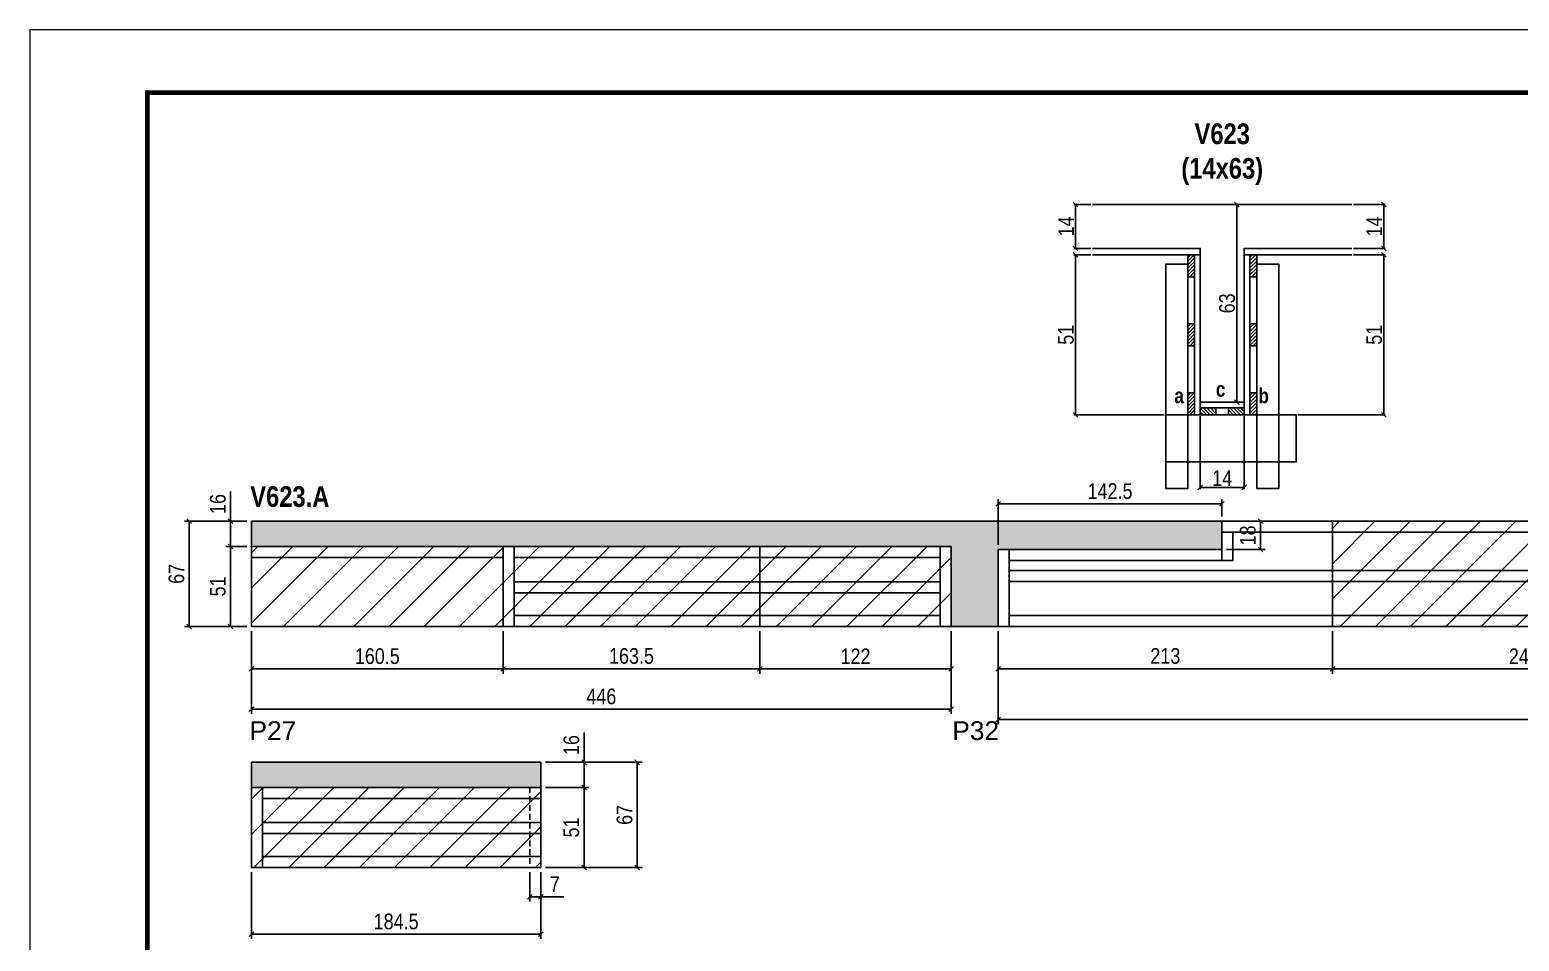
# Model space of a CAD drawing. Extents: x 3309 to 9563, y -2522 to 14608.
# Drawn here: x 6493 to 7442, y 11730 to 12311 of the extents above; entities that cross this region are included whole.
import ezdxf

# ---------------------------------------------------------------- set-up
doc = ezdxf.new("R2010")
doc.units = 0
doc.linetypes.add('DASHED', pattern=[0.75, 0.5, -0.25])
doc.linetypes.add('HIDDEN', pattern=[0.375, 0.25, -0.125])
for name, color, linetype in [('5', 5, 'Continuous'), ('COTA', 241, 'Continuous'), ('detalhes', 4, 'Continuous'), ('NOMENCLATURA', 7, 'Continuous'), ('Painéis', 200, 'Continuous'), ('SARR_2.2x7', 40, 'Continuous'), ('SARR_3.5x7', 81, 'Continuous')]:
    doc.layers.add(name, color=color, linetype=linetype)
for name, color, linetype, lineweight in [('CONCRETO', 251, 'Continuous', 25), ('Folhas', 255, 'Continuous', 9), ('Hachura', 251, 'Continuous', 9), ('SARRAFO DE PRESSAO', 251, 'DASHED', 9)]:
    doc.layers.add(name, color=color, linetype=linetype, lineweight=lineweight)
doc.styles.add('COTA TECNICA', font='techl___.ttf', dxfattribs={"height": 10})
doc.styles.add('COTA TECNICA 2X', font='techl___.ttf', dxfattribs={"height": 10})
doc.styles.get("Standard").update_dxf_attribs({"font": 'arial.ttf'})
doc.styles.add('TECNICA', font='techb___.ttf', dxfattribs={"height": 10})
doc.dimstyles.new('PAINEL', dxfattribs={"dimtxt": 10, "dimasz": 3, "dimexe": 3, "dimexo": 3, "dimgap": 3, "dimtad": 1, "dimdec": 1, "dimzin": 12, "dimdsep": 46, "dimtxsty": 'COTA TECNICA', "dimblk1": 'OBLIQUE', "dimblk2": 'OBLIQUE', "dimsah": 1, "dimcen": 0.9, "dimclrd": 4, "dimclre": 4, "dimclrt": 240, "dimadec": 1, "dimazin": 3, "dimtfac": 1, "dimtdec": 1, "dimtmove": 0, "dimatfit": 3, "dimfxl": 1, "dimtolj": 1, "dimtzin": 12, "dimarcsym": 0})
doc.dimstyles.new('SECAO', dxfattribs={"dimscale": 0.333333, "dimtxt": 5, "dimasz": 9, "dimexe": 3, "dimexo": 3, "dimgap": 3, "dimtad": 1, "dimdec": 1, "dimlfac": 0.5, "dimzin": 12, "dimdsep": 46, "dimtxsty": 'COTA TECNICA 2X', "dimblk1": 'OBLIQUE', "dimblk2": 'OBLIQUE', "dimsah": 1, "dimcen": 0.9, "dimclrd": 4, "dimclre": 4, "dimclrt": 240, "dimadec": 1, "dimazin": 3, "dimtfac": 1, "dimtdec": 1, "dimtmove": 0, "dimatfit": 3, "dimfxl": 1, "dimtolj": 1, "dimtzin": 12, "dimarcsym": 0})
pattern_1 = [(45, (-116281.3005, -21112.2104), (-1.122532015, 1.122532015), [])]

# ---------------------------------------------------------------- blocks, each defined once
blk = doc.blocks.new('9999999999')
at = {"layer": 'Folhas'}
blk.add_lwpolyline([(98138.98, 34190.21), (99623.98, 34190.21), (99623.98, 35240.21), (98138.98, 35240.21)], close=True, dxfattribs=at)
at = {"layer": 'Folhas', "color": 30, "const_width": 3}
blk.add_lwpolyline([(98213.98, 34230.21), (99583.98, 34230.21), (99583.98, 35200.21), (98213.98, 35200.21)], close=True, dxfattribs=at)
blk = doc.blocks.new('_Oblique')
at = {"color": 0, "linetype": 'ByBlock', "lineweight": -2}
blk.add_line((-0.5, -0.5), (0.5, 0.5), dxfattribs=at)
blk = doc.blocks.new('*D221')
at = {"layer": 'COTA', "color": 4, "lineweight": -2, "transparency": 16777216}
for p, q in [((7169.17, 12167.33), (7158.38, 12167.33)), ((7159.38, 12167.33), (7159.38, 12065.33)), ((7215.87, 12065.33), (7158.38, 12065.33))]:
    blk.add_line(p, q, dxfattribs=at)
at = {"layer": 'Defpoints', "color": 0, "transparency": 16777216}
for p in [(7170.17, 12167.33), (7159.38, 12065.33), (7216.87, 12065.33, 0)]:
    blk.add_point(p, dxfattribs=at)
at = {"layer": 'COTA', "color": 4, "lineweight": -2, "transparency": 16777216, "xscale": 3, "yscale": 3, "zscale": 3}
for p, rotation in [((7159.38, 12167.33), 90), ((7159.38, 12065.33), 270)]:
    blk.add_blockref('_Oblique', p, dxfattribs=dict(at, rotation=rotation))
at = {"layer": 'COTA', "color": 240, "transparency": 16777216, "insert": (7153.27, 12116.33), "char_height": 10, "attachment_point": 5, "rotation": 90, "style": 'COTA TECNICA 2X'}
blk.add_mtext('\\A1;51', dxfattribs=at)
blk = doc.blocks.new('*D222')
at = {"layer": 'COTA', "color": 4, "lineweight": -2, "transparency": 16777216}
for p, q in [((7265.87, 12199.33), (7261.2, 12199.33)), ((7262.2, 12073.33), (7262.2, 12199.33)), ((7265.87, 12073.33), (7261.2, 12073.33))]:
    blk.add_line(p, q, dxfattribs=at)
at = {"layer": 'Defpoints', "color": 0, "transparency": 16777216}
for p in [(7262.2, 12199.33), (7266.87, 12199.33), (7266.87, 12073.33)]:
    blk.add_point(p, dxfattribs=at)
at = {"layer": 'COTA', "color": 4, "lineweight": -2, "transparency": 16777216, "xscale": 3, "yscale": 3, "zscale": 3}
for p, rotation in [((7262.2, 12199.33), 90), ((7262.2, 12073.33), 270)]:
    blk.add_blockref('_Oblique', p, dxfattribs=dict(at, rotation=rotation))
at = {"layer": 'COTA', "color": 240, "transparency": 16777216, "insert": (7255.98, 12136.33), "char_height": 10, "attachment_point": 5, "rotation": 90, "style": 'COTA TECNICA 2X'}
blk.add_mtext('\\A1;63', dxfattribs=at)
blk = doc.blocks.new('*D223')
at = {"layer": 'COTA', "color": 4, "lineweight": -2, "transparency": 16777216}
for p, q in [((7169.17, 12199.33), (7158.38, 12199.33)), ((7159.38, 12171.33), (7159.38, 12199.33)), ((7169.17, 12171.33), (7158.38, 12171.33))]:
    blk.add_line(p, q, dxfattribs=at)
at = {"layer": 'Defpoints', "color": 0, "transparency": 16777216}
for p in [(7159.38, 12199.33), (7170.17, 12199.33), (7170.17, 12171.33)]:
    blk.add_point(p, dxfattribs=at)
at = {"layer": 'COTA', "color": 4, "lineweight": -2, "transparency": 16777216, "xscale": 3, "yscale": 3, "zscale": 3}
for p, rotation in [((7159.38, 12199.33), 90), ((7159.38, 12171.33), 270)]:
    blk.add_blockref('_Oblique', p, dxfattribs=dict(at, rotation=rotation))
at = {"layer": 'COTA', "color": 240, "transparency": 16777216, "insert": (7153.31, 12185.33), "char_height": 10, "attachment_point": 5, "rotation": 90, "style": 'COTA TECNICA 2X'}
blk.add_mtext('\\A1;14', dxfattribs=at)
blk = doc.blocks.new('*D224')
at = {"layer": 'COTA', "color": 4, "lineweight": -2, "transparency": 16777216}
for p, q in [((7238.87, 12064.33), (7238.87, 12017.88)), ((7266.87, 12064.33), (7266.87, 12017.88)), ((7238.87, 12018.88), (7266.87, 12018.88))]:
    blk.add_line(p, q, dxfattribs=at)
at = {"layer": 'Defpoints', "color": 0, "transparency": 16777216}
for p in [(7238.87, 12065.33), (7266.87, 12065.33), (7266.87, 12018.88)]:
    blk.add_point(p, dxfattribs=at)
at = {"layer": 'COTA', "color": 4, "lineweight": -2, "transparency": 16777216, "xscale": 3, "yscale": 3, "zscale": 3, "rotation": 180}
blk.add_blockref('_Oblique', (7238.87, 12018.88), dxfattribs=at)
at = {"layer": 'COTA', "color": 4, "lineweight": -2, "transparency": 16777216, "xscale": 3, "yscale": 3, "zscale": 3}
blk.add_blockref('_Oblique', (7266.87, 12018.88), dxfattribs=at)
at = {"layer": 'COTA', "color": 240, "transparency": 16777216, "insert": (7252.87, 12024.95), "char_height": 10, "attachment_point": 5, "style": 'COTA TECNICA 2X'}
blk.add_mtext('\\A1;14', dxfattribs=at)
blk = doc.blocks.new('*D225')
at = {"layer": 'COTA', "color": 4, "lineweight": -2, "transparency": 16777216}
for p, q in [((7336.57, 12167.33), (7356.8, 12167.33)), ((7355.8, 12065.33), (7355.8, 12167.33)), ((7301.06, 12065.33), (7356.8, 12065.33))]:
    blk.add_line(p, q, dxfattribs=at)
at = {"layer": 'Defpoints', "color": 0, "transparency": 16777216}
for p in [(7335.57, 12167.33), (7355.8, 12167.33), (7300.06, 12065.33)]:
    blk.add_point(p, dxfattribs=at)
at = {"layer": 'COTA', "color": 4, "lineweight": -2, "transparency": 16777216, "xscale": 3, "yscale": 3, "zscale": 3}
for p, rotation in [((7355.8, 12167.33), 90), ((7355.8, 12065.33), 270)]:
    blk.add_blockref('_Oblique', p, dxfattribs=dict(at, rotation=rotation))
at = {"layer": 'COTA', "color": 240, "transparency": 16777216, "insert": (7349.69, 12116.33), "char_height": 10, "attachment_point": 5, "rotation": 90, "style": 'COTA TECNICA 2X'}
blk.add_mtext('\\A1;51', dxfattribs=at)
blk = doc.blocks.new('*D226')
at = {"layer": 'COTA', "color": 4, "lineweight": -2, "transparency": 16777216}
for p, q in [((7336.57, 12199.33), (7356.8, 12199.33)), ((7355.8, 12171.33), (7355.8, 12199.33)), ((7336.57, 12171.33), (7356.8, 12171.33))]:
    blk.add_line(p, q, dxfattribs=at)
at = {"layer": 'Defpoints', "color": 0, "transparency": 16777216}
for p in [(7335.57, 12199.33), (7355.8, 12199.33), (7335.57, 12171.33)]:
    blk.add_point(p, dxfattribs=at)
at = {"layer": 'COTA', "color": 4, "lineweight": -2, "transparency": 16777216, "xscale": 3, "yscale": 3, "zscale": 3}
for p, rotation in [((7355.8, 12199.33), 90), ((7355.8, 12171.33), 270)]:
    blk.add_blockref('_Oblique', p, dxfattribs=dict(at, rotation=rotation))
at = {"layer": 'COTA', "color": 240, "transparency": 16777216, "insert": (7349.73, 12185.33), "char_height": 10, "attachment_point": 5, "rotation": 90, "style": 'COTA TECNICA 2X'}
blk.add_mtext('\\A1;14', dxfattribs=at)
blk = doc.blocks.new('*D227')
at = {"layer": 'COTA', "color": 4, "lineweight": -2, "transparency": 16777216}
for p, q in [((6634.11, 11927.4), (6634.11, 11874.62)), ((7080.11, 11927.4), (7080.11, 11874.62)), ((7080.11, 11877.62), (6634.11, 11877.62))]:
    blk.add_line(p, q, dxfattribs=at)
at = {"layer": 'Defpoints', "color": 0, "transparency": 16777216}
for p in [(6634.11, 11930.4), (7080.11, 11930.4), (6634.11, 11877.62)]:
    blk.add_point(p, dxfattribs=at)
at = {"layer": 'COTA', "color": 4, "lineweight": -2, "transparency": 16777216, "xscale": 3, "yscale": 3, "zscale": 3, "rotation": 180}
blk.add_blockref('_Oblique', (6634.11, 11877.62), dxfattribs=at)
at = {"layer": 'COTA', "color": 4, "lineweight": -2, "transparency": 16777216, "xscale": 3, "yscale": 3, "zscale": 3}
blk.add_blockref('_Oblique', (7080.11, 11877.62), dxfattribs=at)
at = {"layer": 'COTA', "color": 240, "transparency": 16777216, "insert": (6857.11, 11885.73), "char_height": 10, "attachment_point": 5, "style": 'COTA TECNICA'}
blk.add_mtext('\\A1;446', dxfattribs=at)
blk = doc.blocks.new('*D228')
at = {"layer": 'COTA', "color": 4, "lineweight": -2, "transparency": 16777216}
for p, q in [((6958.11, 11927.4), (6958.11, 11900.28)), ((7080.11, 11927.4), (7080.11, 11900.28)), ((7080.11, 11903.28), (6958.11, 11903.28))]:
    blk.add_line(p, q, dxfattribs=at)
at = {"layer": 'Defpoints', "color": 0, "transparency": 16777216}
for p in [(6958.11, 11930.4), (7080.11, 11930.4), (6958.11, 11903.28)]:
    blk.add_point(p, dxfattribs=at)
at = {"layer": 'COTA', "color": 4, "lineweight": -2, "transparency": 16777216, "xscale": 3, "yscale": 3, "zscale": 3, "rotation": 180}
blk.add_blockref('_Oblique', (6958.11, 11903.28), dxfattribs=at)
at = {"layer": 'COTA', "color": 4, "lineweight": -2, "transparency": 16777216, "xscale": 3, "yscale": 3, "zscale": 3}
blk.add_blockref('_Oblique', (7080.11, 11903.28), dxfattribs=at)
at = {"layer": 'COTA', "color": 240, "transparency": 16777216, "insert": (7019.11, 11911.34), "char_height": 10, "attachment_point": 5, "style": 'COTA TECNICA'}
blk.add_mtext('\\A1;122', dxfattribs=at)
blk = doc.blocks.new('*D229')
at = {"layer": 'COTA', "color": 4, "lineweight": -2, "transparency": 16777216}
for p, q in [((6634.11, 11927.4), (6634.11, 11900.28)), ((6794.61, 11927.4), (6794.61, 11900.28)), ((6794.61, 11903.28), (6634.11, 11903.28))]:
    blk.add_line(p, q, dxfattribs=at)
at = {"layer": 'Defpoints', "color": 0, "transparency": 16777216}
for p in [(6634.11, 11930.4), (6794.61, 11930.4), (6634.11, 11903.28)]:
    blk.add_point(p, dxfattribs=at)
at = {"layer": 'COTA', "color": 4, "lineweight": -2, "transparency": 16777216, "xscale": 3, "yscale": 3, "zscale": 3, "rotation": 180}
blk.add_blockref('_Oblique', (6634.11, 11903.28), dxfattribs=at)
at = {"layer": 'COTA', "color": 4, "lineweight": -2, "transparency": 16777216, "xscale": 3, "yscale": 3, "zscale": 3}
blk.add_blockref('_Oblique', (6794.61, 11903.28), dxfattribs=at)
at = {"layer": 'COTA', "color": 240, "transparency": 16777216, "insert": (6714.36, 11911.39), "char_height": 10, "attachment_point": 5, "style": 'COTA TECNICA'}
blk.add_mtext('\\A1;160.5', dxfattribs=at)
blk = doc.blocks.new('*D230')
at = {"layer": 'COTA', "color": 4, "lineweight": -2, "transparency": 16777216}
for p, q in [((6620.84, 11997.4), (6620.84, 12016.42)), ((6631.11, 11997.4), (6617.84, 11997.4)), ((6620.84, 11981.4), (6620.84, 11997.4)), ((6631.11, 11981.4), (6617.84, 11981.4))]:
    blk.add_line(p, q, dxfattribs=at)
at = {"layer": 'Defpoints', "color": 0, "transparency": 16777216}
for p in [(6620.84, 11997.4), (6634.11, 11997.4, 0), (6634.11, 11981.4, 0)]:
    blk.add_point(p, dxfattribs=at)
at = {"layer": 'COTA', "color": 4, "lineweight": -2, "transparency": 16777216, "xscale": 3, "yscale": 3, "zscale": 3}
for p, rotation in [((6620.84, 11997.4), 90), ((6620.84, 11981.4), 270)]:
    blk.add_blockref('_Oblique', p, dxfattribs=dict(at, rotation=rotation))
at = {"layer": 'COTA', "color": 240, "transparency": 16777216, "insert": (6612.74, 12008.41), "char_height": 10, "attachment_point": 5, "rotation": 90, "style": 'COTA TECNICA'}
blk.add_mtext('\\A1;16', dxfattribs=at)
blk = doc.blocks.new('*D231')
at = {"layer": 'COTA', "color": 4, "lineweight": -2, "transparency": 16777216}
for p, q in [((6631.11, 11981.4), (6617.84, 11981.4)), ((6620.84, 11981.4), (6620.84, 11930.4)), ((6631.11, 11930.4), (6617.84, 11930.4))]:
    blk.add_line(p, q, dxfattribs=at)
at = {"layer": 'Defpoints', "color": 0, "transparency": 16777216}
for p in [(6634.11, 11981.4), (6620.84, 11930.4), (6634.11, 11930.4)]:
    blk.add_point(p, dxfattribs=at)
at = {"layer": 'COTA', "color": 4, "lineweight": -2, "transparency": 16777216, "xscale": 3, "yscale": 3, "zscale": 3}
for p, rotation in [((6620.84, 11981.4), 90), ((6620.84, 11930.4), 270)]:
    blk.add_blockref('_Oblique', p, dxfattribs=dict(at, rotation=rotation))
at = {"layer": 'COTA', "color": 240, "transparency": 16777216, "insert": (6612.73, 11955.9), "char_height": 10, "attachment_point": 5, "rotation": 90, "style": 'COTA TECNICA'}
blk.add_mtext('\\A1;51', dxfattribs=at)
blk = doc.blocks.new('*D232')
at = {"layer": 'COTA', "color": 4, "lineweight": -2, "transparency": 16777216}
for p, q in [((6631.11, 11997.4), (6591.46, 11997.4)), ((6594.46, 11930.4), (6594.46, 11997.4)), ((6631.11, 11930.4), (6591.46, 11930.4))]:
    blk.add_line(p, q, dxfattribs=at)
at = {"layer": 'Defpoints', "color": 0, "transparency": 16777216}
for p in [(6594.46, 11997.4), (6634.11, 11997.4), (6634.11, 11930.4)]:
    blk.add_point(p, dxfattribs=at)
at = {"layer": 'COTA', "color": 4, "lineweight": -2, "transparency": 16777216, "xscale": 3, "yscale": 3, "zscale": 3}
for p, rotation in [((6594.46, 11997.4), 90), ((6594.46, 11930.4), 270)]:
    blk.add_blockref('_Oblique', p, dxfattribs=dict(at, rotation=rotation))
at = {"layer": 'COTA', "color": 240, "transparency": 16777216, "insert": (6586.36, 11963.9), "char_height": 10, "attachment_point": 5, "rotation": 90, "style": 'COTA TECNICA'}
blk.add_mtext('\\A1;67', dxfattribs=at)
blk = doc.blocks.new('*D233')
at = {"layer": 'COTA', "color": 4, "lineweight": -2, "transparency": 16777216}
for p, q in [((6634.11, 11773.77), (6634.11, 11731.16)), ((6818.61, 11773.77), (6818.61, 11731.16)), ((6634.11, 11734.16), (6818.61, 11734.16))]:
    blk.add_line(p, q, dxfattribs=at)
at = {"layer": 'Defpoints', "color": 0, "transparency": 16777216}
for p in [(6634.11, 11776.77), (6818.61, 11776.77), (6818.61, 11734.16)]:
    blk.add_point(p, dxfattribs=at)
at = {"layer": 'COTA', "color": 4, "lineweight": -2, "transparency": 16777216, "xscale": 3, "yscale": 3, "zscale": 3, "rotation": 180}
blk.add_blockref('_Oblique', (6634.11, 11734.16), dxfattribs=at)
at = {"layer": 'COTA', "color": 4, "lineweight": -2, "transparency": 16777216, "xscale": 3, "yscale": 3, "zscale": 3}
blk.add_blockref('_Oblique', (6818.61, 11734.16), dxfattribs=at)
at = {"layer": 'COTA', "color": 240, "transparency": 16777216, "insert": (6726.36, 11742.29), "char_height": 10, "attachment_point": 5, "style": 'COTA TECNICA'}
blk.add_mtext('\\A1;184.5', dxfattribs=at)
blk = doc.blocks.new('*D234')
at = {"layer": 'COTA', "color": 4, "lineweight": -2, "transparency": 16777216}
for p, q in [((6811.61, 11773.77), (6811.61, 11755.02)), ((6818.61, 11773.77), (6818.61, 11755.02)), ((6811.61, 11758.02), (6818.61, 11758.02)), ((6818.61, 11758.02), (6833.34, 11758.02))]:
    blk.add_line(p, q, dxfattribs=at)
at = {"layer": 'Defpoints', "color": 0, "transparency": 16777216}
for p in [(6811.61, 11776.77), (6818.61, 11776.77), (6818.61, 11758.02)]:
    blk.add_point(p, dxfattribs=at)
at = {"layer": 'COTA', "color": 4, "lineweight": -2, "transparency": 16777216, "xscale": 3, "yscale": 3, "zscale": 3, "rotation": 180}
blk.add_blockref('_Oblique', (6811.61, 11758.02), dxfattribs=at)
at = {"layer": 'COTA', "color": 4, "lineweight": -2, "transparency": 16777216, "xscale": 3, "yscale": 3, "zscale": 3}
blk.add_blockref('_Oblique', (6818.61, 11758.02), dxfattribs=at)
at = {"layer": 'COTA', "color": 240, "transparency": 16777216, "insert": (6827.47, 11766.09), "char_height": 10, "attachment_point": 5, "style": 'COTA TECNICA'}
blk.add_mtext('\\A1;7', dxfattribs=at)
blk = doc.blocks.new('*D235')
at = {"layer": 'COTA', "color": 4, "lineweight": -2, "transparency": 16777216}
for p, q in [((6821.61, 11827.77), (6849.14, 11827.77)), ((6846.14, 11827.77), (6846.14, 11776.77)), ((6821.61, 11776.77), (6849.14, 11776.77))]:
    blk.add_line(p, q, dxfattribs=at)
at = {"layer": 'Defpoints', "color": 0, "transparency": 16777216}
for p in [(6818.61, 11827.77), (6818.61, 11776.77), (6846.14, 11776.77)]:
    blk.add_point(p, dxfattribs=at)
at = {"layer": 'COTA', "color": 4, "lineweight": -2, "transparency": 16777216, "xscale": 3, "yscale": 3, "zscale": 3}
for p, rotation in [((6846.14, 11827.77), 90), ((6846.14, 11776.77), 270)]:
    blk.add_blockref('_Oblique', p, dxfattribs=dict(at, rotation=rotation))
at = {"layer": 'COTA', "color": 240, "transparency": 16777216, "insert": (6838.03, 11802.27), "char_height": 10, "attachment_point": 5, "rotation": 90, "style": 'COTA TECNICA'}
blk.add_mtext('\\A1;51', dxfattribs=at)
blk = doc.blocks.new('*D236')
at = {"layer": 'COTA', "color": 4, "lineweight": -2, "transparency": 16777216}
for p, q in [((6846.14, 11843.77), (6846.14, 11862.78)), ((6821.61, 11843.77), (6849.14, 11843.77)), ((6846.14, 11827.77), (6846.14, 11843.77)), ((6821.61, 11827.77), (6849.14, 11827.77))]:
    blk.add_line(p, q, dxfattribs=at)
at = {"layer": 'Defpoints', "color": 0, "transparency": 16777216}
for p in [(6818.61, 11843.77), (6846.14, 11843.77), (6818.61, 11827.77)]:
    blk.add_point(p, dxfattribs=at)
at = {"layer": 'COTA', "color": 4, "lineweight": -2, "transparency": 16777216, "xscale": 3, "yscale": 3, "zscale": 3}
for p, rotation in [((6846.14, 11843.77), 90), ((6846.14, 11827.77), 270)]:
    blk.add_blockref('_Oblique', p, dxfattribs=dict(at, rotation=rotation))
at = {"layer": 'COTA', "color": 240, "transparency": 16777216, "insert": (6838.04, 11854.78), "char_height": 10, "attachment_point": 5, "rotation": 90, "style": 'COTA TECNICA'}
blk.add_mtext('\\A1;16', dxfattribs=at)
blk = doc.blocks.new('*D237')
at = {"layer": 'COTA', "color": 4, "lineweight": -2, "transparency": 16777216}
for p, q in [((6821.61, 11843.77), (6883.07, 11843.77)), ((6880.07, 11776.77), (6880.07, 11843.77)), ((6821.61, 11776.77), (6883.07, 11776.77))]:
    blk.add_line(p, q, dxfattribs=at)
at = {"layer": 'Defpoints', "color": 0, "transparency": 16777216}
for p in [(6818.61, 11843.77), (6880.07, 11843.77), (6818.61, 11776.77)]:
    blk.add_point(p, dxfattribs=at)
at = {"layer": 'COTA', "color": 4, "lineweight": -2, "transparency": 16777216, "xscale": 3, "yscale": 3, "zscale": 3}
for p, rotation in [((6880.07, 11843.77), 90), ((6880.07, 11776.77), 270)]:
    blk.add_blockref('_Oblique', p, dxfattribs=dict(at, rotation=rotation))
at = {"layer": 'COTA', "color": 240, "transparency": 16777216, "insert": (6871.97, 11810.27), "char_height": 10, "attachment_point": 5, "rotation": 90, "style": 'COTA TECNICA'}
blk.add_mtext('\\A1;67', dxfattribs=at)
blk = doc.blocks.new('*D415')
at = {"layer": 'COTA', "color": 4, "lineweight": -2, "transparency": 16777216}
for p, q in [((6794.61, 11927.4), (6794.61, 11900.28)), ((6958.11, 11927.4), (6958.11, 11900.28)), ((6794.61, 11903.28), (6958.11, 11903.28))]:
    blk.add_line(p, q, dxfattribs=at)
at = {"layer": 'Defpoints', "color": 0, "transparency": 16777216}
for p in [(6794.61, 11930.4), (6958.11, 11930.4), (6958.11, 11903.28)]:
    blk.add_point(p, dxfattribs=at)
at = {"layer": 'COTA', "color": 4, "lineweight": -2, "transparency": 16777216, "xscale": 3, "yscale": 3, "zscale": 3, "rotation": 180}
blk.add_blockref('_Oblique', (6794.61, 11903.28), dxfattribs=at)
at = {"layer": 'COTA', "color": 4, "lineweight": -2, "transparency": 16777216, "xscale": 3, "yscale": 3, "zscale": 3}
blk.add_blockref('_Oblique', (6958.11, 11903.28), dxfattribs=at)
at = {"layer": 'COTA', "color": 240, "transparency": 16777216, "insert": (6876.36, 11911.5), "char_height": 10, "attachment_point": 5, "style": 'COTA TECNICA'}
blk.add_mtext('\\A1;163.5', dxfattribs=at)
blk = doc.blocks.new('*D1187')
at = {"layer": 'COTA', "color": 4, "linetype": 'ByBlock', "lineweight": -2, "transparency": 16777216}
for p, q in [((7110.11, 11927.4), (7110.11, 11900.28)), ((7323.11, 11927.4), (7323.11, 11900.28)), ((7323.11, 11903.28), (7110.11, 11903.28))]:
    blk.add_line(p, q, dxfattribs=at)
at = {"layer": 'Defpoints', "color": 0, "linetype": 'ByBlock', "transparency": 16777216}
for p in [(7110.11, 11930.4), (7323.11, 11930.4), (7110.11, 11903.28)]:
    blk.add_point(p, dxfattribs=at)
at = {"layer": 'COTA', "color": 4, "linetype": 'ByBlock', "lineweight": -2, "transparency": 16777216, "xscale": 3, "yscale": 3, "zscale": 3, "rotation": 180}
blk.add_blockref('_Oblique', (7110.11, 11903.28), dxfattribs=at)
at = {"layer": 'COTA', "color": 4, "linetype": 'ByBlock', "lineweight": -2, "transparency": 16777216, "xscale": 3, "yscale": 3, "zscale": 3}
blk.add_blockref('_Oblique', (7323.11, 11903.28), dxfattribs=at)
at = {"layer": 'COTA', "color": 240, "linetype": 'ByBlock', "transparency": 16777216, "insert": (7216.61, 11911.5), "char_height": 10, "attachment_point": 5, "style": 'COTA TECNICA'}
blk.add_mtext('\\A1;213', dxfattribs=at)
blk = doc.blocks.new('*D1188')
at = {"layer": 'COTA', "color": 4, "lineweight": -2, "transparency": 16777216}
for p, q in [((7323.11, 11927.4), (7323.11, 11900.28)), ((7567.11, 11927.4), (7567.11, 11900.28)), ((7323.11, 11903.28), (7567.11, 11903.28))]:
    blk.add_line(p, q, dxfattribs=at)
at = {"layer": 'Defpoints', "color": 0, "transparency": 16777216}
for p in [(7323.11, 11930.4, 0), (7567.11, 11930.4, 0), (7567.11, 11903.28)]:
    blk.add_point(p, dxfattribs=at)
at = {"layer": 'COTA', "color": 4, "lineweight": -2, "transparency": 16777216, "xscale": 3, "yscale": 3, "zscale": 3, "rotation": 180}
blk.add_blockref('_Oblique', (7323.11, 11903.28), dxfattribs=at)
at = {"layer": 'COTA', "color": 4, "lineweight": -2, "transparency": 16777216, "xscale": 3, "yscale": 3, "zscale": 3}
blk.add_blockref('_Oblique', (7567.11, 11903.28), dxfattribs=at)
at = {"layer": 'COTA', "color": 240, "transparency": 16777216, "insert": (7445.11, 11911.36), "char_height": 10, "attachment_point": 5, "style": 'COTA TECNICA'}
blk.add_mtext('\\A1;244', dxfattribs=at)
blk = doc.blocks.new('*D1190')
at = {"layer": 'COTA', "color": 4, "lineweight": -2, "transparency": 16777216}
for p, q in [((7110.11, 11927.4), (7110.11, 11868.02)), ((7811.11, 11927.4), (7811.11, 11868.02)), ((7811.11, 11871.02), (7110.11, 11871.02))]:
    blk.add_line(p, q, dxfattribs=at)
at = {"layer": 'Defpoints', "color": 0, "transparency": 16777216}
for p in [(7110.11, 11930.4, 0), (7811.11, 11930.4, 0), (7110.11, 11871.02)]:
    blk.add_point(p, dxfattribs=at)
at = {"layer": 'COTA', "color": 4, "lineweight": -2, "transparency": 16777216, "xscale": 3, "yscale": 3, "zscale": 3, "rotation": 180}
blk.add_blockref('_Oblique', (7110.11, 11871.02), dxfattribs=at)
at = {"layer": 'COTA', "color": 4, "lineweight": -2, "transparency": 16777216, "xscale": 3, "yscale": 3, "zscale": 3}
blk.add_blockref('_Oblique', (7811.11, 11871.02), dxfattribs=at)
at = {"layer": 'COTA', "color": 240, "transparency": 16777216, "insert": (7460.61, 11879.12), "char_height": 10, "attachment_point": 5, "style": 'COTA TECNICA'}
blk.add_mtext('\\A1;701', dxfattribs=at)
blk = doc.blocks.new('*D1191')
at = {"layer": 'COTA', "color": 4, "lineweight": -2, "transparency": 16777216}
for p, q in [((7110.11, 11982.4), (7110.11, 12011.5)), ((7252.61, 12008.5), (7110.11, 12008.5)), ((7252.61, 12000.4), (7252.61, 12011.5))]:
    blk.add_line(p, q, dxfattribs=at)
at = {"layer": 'Defpoints', "color": 0, "transparency": 16777216}
for p in [(7110.11, 12008.5), (7252.61, 11997.4), (7110.11, 11979.4)]:
    blk.add_point(p, dxfattribs=at)
at = {"layer": 'COTA', "color": 4, "lineweight": -2, "transparency": 16777216, "xscale": 3, "yscale": 3, "zscale": 3, "rotation": 180}
blk.add_blockref('_Oblique', (7110.11, 12008.5), dxfattribs=at)
at = {"layer": 'COTA', "color": 4, "lineweight": -2, "transparency": 16777216, "xscale": 3, "yscale": 3, "zscale": 3}
blk.add_blockref('_Oblique', (7252.61, 12008.5), dxfattribs=at)
at = {"layer": 'COTA', "color": 240, "transparency": 16777216, "insert": (7181.36, 12016.61), "char_height": 10, "attachment_point": 5, "style": 'COTA TECNICA'}
blk.add_mtext('\\A1;142.5', dxfattribs=at)
blk = doc.blocks.new('*D1192')
at = {"layer": 'COTA', "color": 4, "lineweight": -2, "transparency": 16777216}
for p, q in [((7255.61, 11997.4), (7280.3, 11997.4)), ((7277.3, 11979.4), (7277.3, 11997.4)), ((7255.61, 11979.4), (7280.3, 11979.4))]:
    blk.add_line(p, q, dxfattribs=at)
at = {"layer": 'Defpoints', "color": 0, "transparency": 16777216}
for p in [(7252.61, 11997.4), (7277.3, 11997.4), (7252.61, 11979.4)]:
    blk.add_point(p, dxfattribs=at)
at = {"layer": 'COTA', "color": 4, "lineweight": -2, "transparency": 16777216, "xscale": 3, "yscale": 3, "zscale": 3}
for p, rotation in [((7277.3, 11997.4), 90), ((7277.3, 11979.4), 270)]:
    blk.add_blockref('_Oblique', p, dxfattribs=dict(at, rotation=rotation))
at = {"layer": 'COTA', "color": 240, "transparency": 16777216, "insert": (7269.21, 11988.4), "char_height": 10, "attachment_point": 5, "rotation": 90, "style": 'COTA TECNICA'}
blk.add_mtext('\\A1;18', dxfattribs=at)

msp = doc.modelspace()

# ---------------------------------------------------------------- hatches: boundary and pattern name
at = {"layer": 'COTA'}
h = msp.add_hatch(dxfattribs=at)
h.set_pattern_fill('AR-CONC', color=256, scale=0.03)
h.paths.add_polyline_path([(7110.11, 11979.4), (7252.61, 11979.4), (7252.61, 11997.4), (6634.11, 11997.4), (6634.11, 11981.4), (7080.11, 11981.4), (7080.11, 11930.4), (7110.11, 11930.4)])
h = msp.add_hatch(dxfattribs=at)
h.set_pattern_fill('AR-CONC', color=256, scale=0.03)
h.paths.add_polyline_path([(6818.61, 11843.77), (6634.11, 11843.77), (6634.11, 11827.77), (6818.61, 11827.77)])
at = {"layer": 'Hachura', "linetype": 'ByBlock'}
h = msp.add_hatch(dxfattribs=at)
h.set_pattern_fill('ANSI31', color=256, scale=5)
h.paths.add_polyline_path([(6794.61, 11981.4), (6634.11, 11981.4), (6634.11, 11930.4), (6794.61, 11930.4)])
h.paths.add_polyline_path([(6958.11, 11981.4), (6794.61, 11981.4), (6794.61, 11930.4), (6958.11, 11930.4)])
h.paths.add_polyline_path([(7080.11, 11981.4), (6958.11, 11981.4), (6958.11, 11930.4), (7080.11, 11930.4)])
h.paths.add_polyline_path([(7567.11, 11997.4), (7323.11, 11997.4), (7323.11, 11930.4), (7567.11, 11930.4)])
h.paths.add_polyline_path([(7811.11, 11997.4), (7567.11, 11997.4), (7567.11, 11930.4), (7811.11, 11930.4)])
h.paths.add_polyline_path([(6818.61, 11827.77), (6634.11, 11827.77), (6634.11, 11776.77), (6818.61, 11776.77)])
h.paths.add_polyline_path([(6878.11, 11653.38), (6634.11, 11653.38), (6634.11, 11602.38), (6878.11, 11602.38)])
h.paths.add_polyline_path([(7122.11, 11653.38), (6878.11, 11653.38), (6878.11, 11602.38), (7122.11, 11602.38)])
h.paths.add_polyline_path([(7331.61, 11653.38), (7122.11, 11653.38), (7122.11, 11602.38), (7331.61, 11602.38)])
at = {"layer": 'SARR_2.2x7'}
h = msp.add_hatch(dxfattribs=at)
h.set_pattern_fill('ANSI31', color=256, scale=0.5)
h.set_pattern_definition([(45, (-116281.3005, -21068.2104), (-1.122532015, 1.122532015), [])])
h.paths.add_polyline_path([(7230.87, 12153.33), (7235.27, 12153.33), (7235.27, 12167.33), (7230.87, 12167.33)])
h = msp.add_hatch(dxfattribs=at)
h.set_pattern_fill('ANSI31', color=256, scale=0.5)
h.set_pattern_definition([(45, (-116291.3005, -21068.2104), (-1.122532015, 1.122532015), [])])
h.paths.add_polyline_path([(7274.87, 12153.33), (7270.47, 12153.33), (7270.47, 12167.33), (7274.87, 12167.33)])
h = msp.add_hatch(dxfattribs=at)
h.set_pattern_fill('ANSI31', color=256, scale=0.5)
h.set_pattern_definition(pattern_1)
h.paths.add_polyline_path([(7230.87, 12109.33), (7235.27, 12109.33), (7235.27, 12123.33), (7230.87, 12123.33)])
h = msp.add_hatch(dxfattribs=at)
h.set_pattern_fill('ANSI31', color=256, scale=0.5)
h.set_pattern_definition(pattern_1)
h.paths.add_polyline_path([(7274.87, 12109.33), (7270.47, 12109.33), (7270.47, 12123.33), (7274.87, 12123.33)])
h = msp.add_hatch(dxfattribs=at)
h.set_pattern_fill('ANSI31', color=256, scale=0.5)
h.set_pattern_definition([(45, (-116281.3005, -21156.2104), (-1.122532015, 1.122532015), [])])
h.paths.add_polyline_path([(7230.87, 12065.33), (7235.27, 12065.33), (7235.27, 12079.33), (7230.87, 12079.33)])
h = msp.add_hatch(dxfattribs=at)
h.set_pattern_fill('ANSI31', color=256, scale=0.5)
h.set_pattern_definition([(45, (-116291.3005, -21156.2104), (-1.122532015, 1.122532015), [])])
h.paths.add_polyline_path([(7274.87, 12065.33), (7270.47, 12065.33), (7270.47, 12079.33), (7274.87, 12079.33)])
h = msp.add_hatch(dxfattribs=at)
h.set_pattern_fill('ANSI31', color=256, scale=0.5, angle=90)
h.set_pattern_definition([(135, (40474.4078, -111446.8415), (-1.122532015, -1.122532015), [])])
h.paths.add_polyline_path([(7248.87, 12065.33), (7248.87, 12069.73), (7238.87, 12069.73), (7238.87, 12065.33)])
h = msp.add_hatch(dxfattribs=at)
h.set_pattern_fill('ANSI31', color=256, scale=0.5, angle=90)
h.set_pattern_definition([(135, (40464.4078, -111446.8415), (-1.122532015, -1.122532015), [])])
h.paths.add_polyline_path([(7256.87, 12069.73), (7256.87, 12065.33), (7266.87, 12065.33), (7266.87, 12069.73)])

# ---------------------------------------------------------------- linework, layer by layer
at = {"layer": 'CONCRETO', "linetype": 'Continuous'}
msp.add_line((7335.57, 12199.33), (7170.17, 12199.33), dxfattribs=at)
at = {"layer": 'COTA'}
for p, q in [((6634.11, 11981.4), (6634.11, 11997.4)), ((6634.11, 11997.4, 0), (7252.61, 11997.4)), ((7252.61, 11979.4), (7252.61, 11972.4)), ((7252.61, 11972.4), (7259.61, 11972.4)), ((7080.11, 11930.4), (7110.11, 11930.4)), ((6634.11, 11843.77), (6818.61, 11843.77)), ((6634.11, 11827.77), (6634.11, 11843.77)), ((6818.61, 11827.77), (6818.61, 11843.77))]:
    msp.add_line(p, q, dxfattribs=at)
at = {"layer": 'Painéis', "linetype": 'ByBlock'}
for p, q in [((7811.11, 11997.4), (7252.61, 11997.4)), ((7252.61, 11979.4), (7252.61, 11997.4)), ((7323.11, 11930.4), (7323.11, 11997.4)), ((6634.11, 11930.4), (6634.11, 11981.4)), ((6634.11, 11981.4), (7080.11, 11981.4)), ((6794.61, 11930.4), (6794.61, 11981.4)), ((6958.11, 11981.4), (6958.11, 11930.4)), ((7080.11, 11981.4), (7080.11, 11930.4)), ((7110.11, 11930.4), (7110.11, 11979.4)), ((7252.61, 11979.4), (7110.11, 11979.4)), ((7080.11, 11930.4), (6634.11, 11930.4)), ((7811.11, 11930.4), (7110.11, 11930.4)), ((6634.11, 11776.77), (6634.11, 11827.77)), ((6634.11, 11827.77), (6818.61, 11827.77)), ((6818.61, 11827.77), (6818.61, 11776.77)), ((6818.61, 11776.77), (6634.11, 11776.77))]:
    msp.add_line(p, q, dxfattribs=at)
at = {"layer": 'Painéis', "linetype": 'Continuous'}
for points in [[(7170.17, 12167.33), (7238.87, 12167.33), (7238.87, 12171.33), (7170.17, 12171.33)], [(7335.57, 12167.33), (7266.87, 12167.33), (7266.87, 12171.33), (7335.57, 12171.33)]]:
    msp.add_lwpolyline(points, dxfattribs=at)
for points in [[(7235.27, 12065.33), (7235.27, 12167.33), (7238.87, 12167.33), (7238.87, 12065.33)], [(7270.47, 12065.33), (7270.47, 12167.33), (7266.87, 12167.33), (7266.87, 12065.33)], [(7266.87, 12073.33), (7238.87, 12073.33), (7238.87, 12069.73), (7266.87, 12069.73)]]:
    msp.add_lwpolyline(points, close=True, dxfattribs=at)
at = {"layer": 'SARR_2.2x7', "linetype": 'Continuous'}
for p, q in [((7252.61, 11990.4), (7323.11, 11990.4)), ((7259.61, 11972.4), (7259.61, 11990.4)), ((7567.11, 11990.4), (7323.11, 11990.4)), ((6801.61, 11930.4), (6801.61, 11981.4)), ((7073.11, 11930.4), (7073.11, 11981.4)), ((6634.11, 11974.4), (6794.61, 11974.4)), ((6958.11, 11974.4), (6801.61, 11974.4)), ((7073.11, 11974.4), (6958.11, 11974.4)), ((7117.11, 11979.4), (7117.11, 11930.4)), ((7252.61, 11972.4), (7117.11, 11972.4)), ((7117.11, 11965.99), (7323.11, 11965.99)), ((7567.11, 11965.99), (7323.11, 11965.99)), ((6958.11, 11958.84), (6801.61, 11958.84)), ((6958.11, 11951.84), (6801.61, 11951.84)), ((7073.11, 11958.84), (6958.11, 11958.84)), ((7073.11, 11951.84), (6958.11, 11951.84)), ((7117.11, 11958.99), (7323.11, 11958.99)), ((7567.11, 11958.99), (7323.11, 11958.99)), ((6958.11, 11937.4), (6801.61, 11937.4)), ((7073.11, 11937.4), (6958.11, 11937.4)), ((7117.11, 11937.4), (7323.11, 11937.4)), ((7567.11, 11937.4), (7323.11, 11937.4)), ((6641.11, 11827.77), (6641.11, 11776.77)), ((6641.11, 11820.77), (6818.61, 11820.77)), ((6641.11, 11805.45), (6818.61, 11805.45)), ((6641.11, 11798.45), (6818.61, 11798.45)), ((6641.11, 11783.77), (6818.61, 11783.77))]:
    msp.add_line(p, q, dxfattribs=at)
at = {"layer": 'SARR_2.2x7', "linetype": 'HIDDEN', "ltscale": 15}
msp.add_line((6811.61, 11827.77), (6811.61, 11776.77), dxfattribs=at)
at = {"layer": 'SARR_2.2x7'}
for points in [[(7235.27, 12167.33), (7235.27, 12153.33), (7230.87, 12153.33), (7230.87, 12167.33)], [(7270.47, 12167.33), (7270.47, 12153.33), (7274.87, 12153.33), (7274.87, 12167.33)], [(7235.27, 12123.33), (7235.27, 12109.33), (7230.87, 12109.33), (7230.87, 12123.33)], [(7270.47, 12123.33), (7270.47, 12109.33), (7274.87, 12109.33), (7274.87, 12123.33)], [(7235.27, 12079.33), (7235.27, 12065.33), (7230.87, 12065.33), (7230.87, 12079.33)], [(7270.47, 12079.33), (7270.47, 12065.33), (7274.87, 12065.33), (7274.87, 12079.33)], [(7238.87, 12069.73), (7248.87, 12069.73), (7248.87, 12065.33), (7238.87, 12065.33)], [(7266.87, 12069.73), (7256.87, 12069.73), (7256.87, 12065.33), (7266.87, 12065.33)]]:
    msp.add_lwpolyline(points, close=True, dxfattribs=at)
at = {"layer": 'SARR_3.5x7'}
for points in [[(7230.87, 12161.33), (7216.87, 12161.33), (7216.87, 12018.35), (7230.87, 12018.35)], [(7274.87, 12161.33), (7288.87, 12161.33), (7288.87, 12018.35), (7274.87, 12018.35)], [(7216.87, 12065.33), (7300.06, 12065.33), (7300.06, 12035.24), (7216.87, 12035.24)]]:
    msp.add_lwpolyline(points, close=True, dxfattribs=at)

# ---------------------------------------------------------------- block references
at = {"layer": 'SARRAFO DE PRESSAO', "color": 6, "linetype": 'ByBlock'}
msp.add_blockref('9999999999', (-91646.11, -22929.5), dxfattribs=at)

# ---------------------------------------------------------------- texts
at = {"layer": '5', "linetype": 'Continuous'}
for s, p in [('P27', (6632.93, 11857.99)), ('P32', (7080.83, 11857.99))]:
    msp.add_text(s, height=12, rotation=0.00004, dxfattribs=at).set_placement(p)
at = {"layer": 'detalhes', "style": 'TECNICA'}
for s, p in [('a', (7222.35, 12072.69)), ('c', (7248.79, 12076.8)), ('b', (7275.91, 12072.68))]:
    msp.add_text(s, height=9.6, dxfattribs=at).set_placement(p)
at = {"layer": 'NOMENCLATURA', "style": 'TECNICA'}
msp.add_text('V623.A', height=13.2, dxfattribs=at).set_placement((6633.39, 12006.59, 0))
at = {"layer": 'NOMENCLATURA', "insert": (7252.87, 12251.02), "char_height": 13.2, "attachment_point": 2, "style": 'TECNICA'}
msp.add_mtext_dynamic_manual_height_columns('V623\\P(14x63)', width=300.2766, gutter_width=1, heights=[0], dxfattribs=at)

# ---------------------------------------------------------------- dimensions: what is measured, and where the dimension line sits
at = {"layer": 'COTA'}
for base, p1, p2, angle, dimstyle, picture, middle in [((7159.38, 12199.33), (7170.17, 12171.33), (7170.17, 12199.33), 90, 'SECAO', '*D223', (7153.31, 12185.33)), ((7355.8, 12199.33), (7335.57, 12171.33), (7335.57, 12199.33), 90, 'SECAO', '*D226', (7349.73, 12185.33)), ((7159.38, 12065.33), (7170.17, 12167.33), (7216.87, 12065.33), 90, 'SECAO', '*D221', (7153.27, 12116.33)), ((7355.8, 12167.33), (7300.06, 12065.33), (7335.57, 12167.33), 90, 'SECAO', '*D225', (7349.69, 12116.33)), ((7110.11, 12008.5), (7252.61, 11997.4), (7110.11, 11979.4), 180, 'PAINEL', '*D1191', (7181.36, 12016.61)), ((6620.84, 11997.4, 0), (6634.11, 11981.4), (6634.11, 11997.4), 90, 'PAINEL', '*D230', (6612.74, 12008.41, 0)), ((6594.46, 11997.4), (6634.11, 11930.4), (6634.11, 11997.4), 90, 'PAINEL', '*D232', (6586.36, 11963.9)), ((7277.3, 11997.4), (7252.61, 11979.4), (7252.61, 11997.4), 90, 'PAINEL', '*D1192', (7269.21, 11988.4)), ((6620.84, 11930.4), (6634.11, 11981.4), (6634.11, 11930.4), 90, 'PAINEL', '*D231', (6612.73, 11955.9)), ((6958.11, 11903.28), (7080.11, 11930.4), (6958.11, 11930.4), 180, 'PAINEL', '*D228', (7019.11, 11911.34)), ((6846.14, 11843.77), (6818.61, 11827.77), (6818.61, 11843.77), 90, 'PAINEL', '*D236', (6838.04, 11854.78)), ((6880.07, 11843.77), (6818.61, 11776.77), (6818.61, 11843.77), 90, 'PAINEL', '*D237', (6871.97, 11810.27)), ((6846.14, 11776.77), (6818.61, 11827.77), (6818.61, 11776.77), 90, 'PAINEL', '*D235', (6838.03, 11802.27))]:
    dim = msp.add_linear_dim(base=base, p1=p1, p2=p2, angle=angle, dimstyle=dimstyle, dxfattribs=at)
    dim.commit()
    dim.dimension.update_dxf_attribs({"geometry": picture, "text_midpoint": middle})
dim = msp.add_linear_dim(base=(7262.2, 12199.33), p1=(7266.87, 12073.33), p2=(7266.87, 12199.33), angle=90, dimstyle='SECAO', dxfattribs=at)
dim.commit()
dim.dimension.update_dxf_attribs({"geometry": '*D222', "text_midpoint": (7262.2, 12136.33), "dimtype": 160})
for base, p1, p2, dimstyle, picture, middle in [((7266.87, 12018.88), (7238.87, 12065.33), (7266.87, 12065.33), 'SECAO', '*D224', (7252.87, 12024.95)), ((6634.11, 11877.62), (7080.11, 11930.4), (6634.11, 11930.4), 'PAINEL', '*D227', (6857.11, 11885.73)), ((6958.11, 11903.28), (6794.61, 11930.4), (6958.11, 11930.4), 'PAINEL', '*D415', (6876.36, 11911.5)), ((7110.11, 11871.02, 0), (7811.11, 11930.4), (7110.11, 11930.4), 'PAINEL', '*D1190', (7460.61, 11879.12, 0)), ((7567.11, 11903.28, 0), (7323.11, 11930.4), (7567.11, 11930.4), 'PAINEL', '*D1188', (7445.11, 11911.36, 0)), ((6818.61, 11734.16), (6634.11, 11776.77), (6818.61, 11776.77), 'PAINEL', '*D233', (6726.36, 11742.29)), ((6818.61, 11758.02), (6811.61, 11776.77), (6818.61, 11776.77), 'PAINEL', '*D234', (6827.47, 11766.09))]:
    dim = msp.add_linear_dim(base=base, p1=p1, p2=p2, dimstyle=dimstyle, dxfattribs=at)
    dim.commit()
    dim.dimension.update_dxf_attribs({"geometry": picture, "text_midpoint": middle})
dim = msp.add_linear_dim(base=(6634.11, 11903.28), p1=(6794.61, 11930.4), p2=(6634.11, 11930.4), angle=180, dimstyle='PAINEL', override={"dimtmove": 1}, dxfattribs=at)
dim.commit()
dim.dimension.update_dxf_attribs({"geometry": '*D229', "text_midpoint": (6714.36, 11911.39)})
at = {"layer": 'COTA', "linetype": 'ByBlock'}
dim = msp.add_linear_dim(base=(7110.11, 11903.28), p1=(7323.11, 11930.4), p2=(7110.11, 11930.4), angle=180, dimstyle='PAINEL', override={"dimtmove": 1}, dxfattribs=at)
dim.commit()
dim.dimension.update_dxf_attribs({"geometry": '*D1187', "text_midpoint": (7216.61, 11911.5)})

doc.saveas('drawing.dxf')
